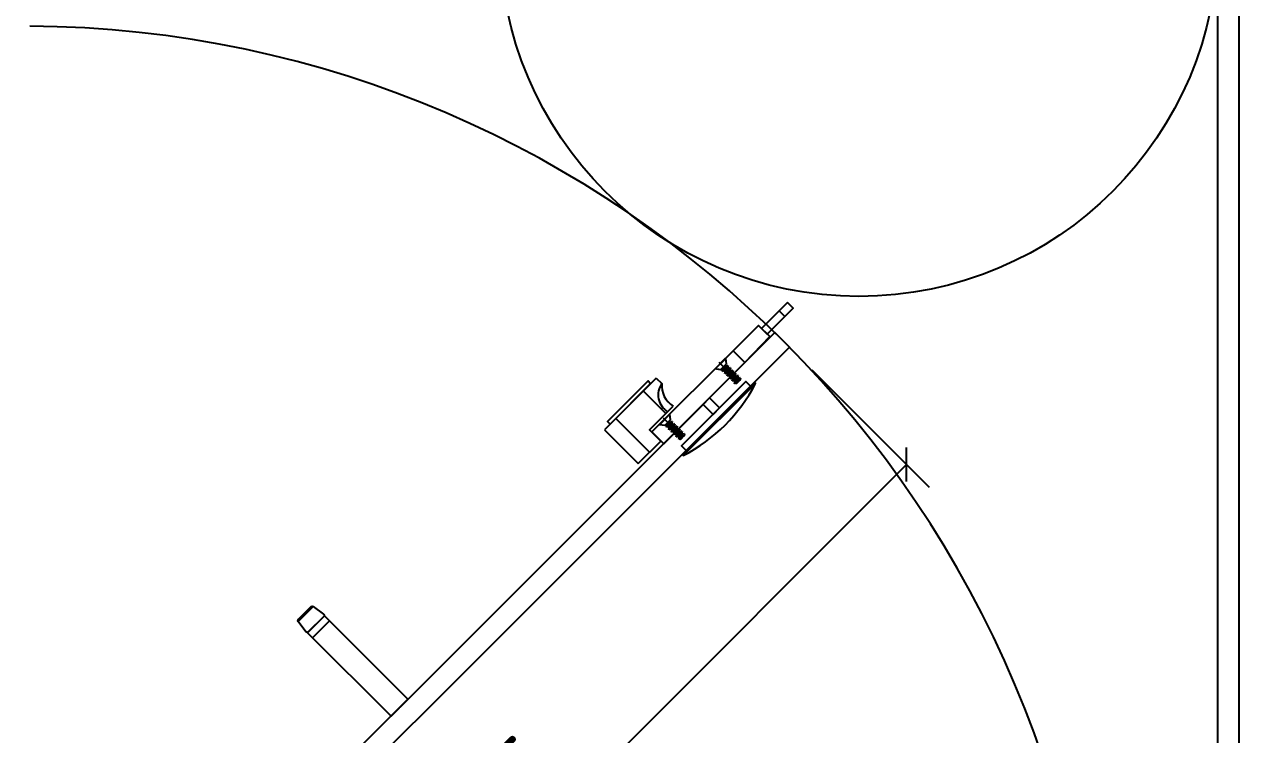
# Model space of a CAD drawing. Header units: inches. Extents: x 129892 to 140765, y 18172 to 24435.
# Drawn here: x 134099 to 134860, y 22775 to 23220 of the extents above; entities that cross this region are included whole.
import ezdxf

# ---------------------------------------------------------------- set-up
doc = ezdxf.new("R2010")
doc.units = ezdxf.units.IN
doc.header["$MEASUREMENT"] = 0
doc.header["$PDMODE"] = 66
doc.layers.add('01', color=7, linetype='Continuous')
doc.styles.add('EXCELSIOR', font='dim.shx', dxfattribs={"height": 45})
doc.dimstyles.new('EXCELSIOR', dxfattribs={"dimtxt": 50, "dimasz": 15, "dimexe": 20, "dimexo": 20, "dimgap": 10, "dimtad": 1, "dimdec": 0, "dimtxsty": 'EXCELSIOR', "dimblk": 'OBLIQUE', "dimcen": 2.5, "dimclrd": 1, "dimclre": 1, "dimclrt": 1, "dimadec": 0, "dimazin": 0, "dimtfac": 1, "dimtdec": 0, "dimtofl": 0, "dimtmove": 0, "dimatfit": 3, "dimfxl": 0, "dimlwd": 25, "dimarcsym": 0})

# ---------------------------------------------------------------- blocks, each defined once
blk = doc.blocks.new('A$C4FBA4292')
blk.add_lwpolyline([(2.99, 0.34), (2.99, 0.1, 0.414214), (3.09, 0), (6.25, 0, 0.414214), (6.35, 0.1), (6.35, 0.18)], format="xyb")
at = {"layer": '01'}
for p, q in [((0, 16), (9.34, 16)), ((0, 16), (0, 15.81)), ((0, 15.81), (9.34, 15.81)), ((2.08, 13.12), (0, 15.81)), ((7.26, 13.12), (9.34, 15.81)), ((9.34, 16), (9.34, 15.81)), ((2.08, 11.63), (4.55, 13.12)), ((5.61, 13.12), (2.08, 11.63)), ((2.08, 13.12), (7.26, 13.12)), ((2.08, 9.45), (6.35, 12.02)), ((7.26, 11.63), (2.08, 9.45)), ((2.99, 11.25), (2.08, 11.63)), ((2.08, 7.27), (6.35, 9.83)), ((7.26, 9.45), (2.08, 7.27)), ((2.99, 9.07), (2.08, 9.45)), ((2.08, 5.09), (6.35, 7.65)), ((2.99, 13.12), (2.99, 12.18)), ((6.1, 13.12), (2.99, 11.25)), ((7.26, 11.63), (2.99, 9.07)), ((2.99, 11.25), (2.99, 10)), ((7.26, 9.45), (2.99, 6.89)), ((2.99, 9.07), (2.99, 7.82)), ((6.35, 12.02), (6.35, 13.12)), ((7.26, 11.63), (6.35, 12.02)), ((6.35, 9.83), (6.35, 11.08)), ((7.26, 9.45), (6.35, 9.83)), ((6.35, 7.65), (6.35, 8.9)), ((7.26, 7.27), (6.35, 7.65)), ((7.26, 7.27), (2.08, 5.09)), ((2.99, 6.89), (2.08, 7.27)), ((2.08, 2.91), (6.35, 5.47)), ((7.26, 5.09), (2.08, 2.91)), ((2.99, 4.7), (2.08, 5.09)), ((2.08, 0.72), (6.35, 3.29)), ((7.26, 2.91), (2.08, 0.72)), ((2.99, 2.52), (2.08, 2.91)), ((2.99, 0.34), (2.08, 0.72)), ((7.26, 7.27), (2.99, 4.7)), ((2.99, 6.89), (2.99, 5.64)), ((7.26, 5.09), (2.99, 2.52)), ((2.99, 4.7), (2.99, 3.45)), ((7.26, 2.91), (2.99, 0.34)), ((2.99, 2.52), (2.99, 1.27)), ((4.5, 0), (6.35, 1.11)), ((7.26, 0.72), (5.54, 0)), ((7.26, 0.72), (6.05, 0)), ((6.35, 5.47), (6.35, 6.72)), ((7.26, 5.09), (6.35, 5.47)), ((6.35, 3.29), (6.35, 4.54)), ((7.26, 2.91), (6.35, 3.29)), ((6.35, 1.11), (6.35, 2.36)), ((7.26, 0.72), (6.35, 1.11))]:
    blk.add_line(p, q, dxfattribs=at)
blk = doc.blocks.new('A$C454F49C2')
for points in [[(45.75, 50.83), (0, 50.83)], [(0, 50.83), (0, 20.83)], [(41, 50.83), (5, 50.83), (5, 53.13), (41, 53.13), (41, 50.83)], [(45.75, 50.83), (46, 45.83)], [(0, 20.83), (20.03, 20.83), (20.03, 30.83), (41.03, 30.83)], [(92.03, 18.33), (20.03, 18.33), (20.03, 28.83), (92.03, 28.83)], [(92.03, 28.83), (114.53, 28.83), (114.53, 18.83)], [(92.03, 18.33), (114.53, 18.83)]]:
    blk.add_lwpolyline(points)
at = {"color": 252}
for points in [[(10.03, 50.83), (10.03, 20.83)], [(34.5, 30.83), (34.5, 50.83)], [(92.03, 18.33), (92.03, 28.83)], [(130.03, 26.08), (130.03, 21.08)]]:
    blk.add_lwpolyline(points, dxfattribs=at)
at = {"color": 3}
for points in [[(31.22, 13.58), (31.22, 29.8)], [(80.72, 13.58), (80.72, 29.8)]]:
    blk.add_lwpolyline(points, dxfattribs=at)
for points in [[(137.53, 26.08), (114.53, 26.08), (114.53, 21.08), (137.53, 21.08)], [(60.7, 9.44), (55, 9.44), (55, 18.33), (60.7, 18.33)], [(84.03, 5.44), (27.03, 5.44), (27.03, 9.44), (84.03, 9.44)], [(87.53, 5.44), (23.53, 5.44), (23.53, 4.44), (87.53, 4.44)]]:
    blk.add_lwpolyline(points, close=True)
at = {"color": 252}
blk.add_arc((47.86, 33.78), 12.19, 98.77496, 194.01183, dxfattribs=at)
for centre, radius, start, end in [((55.25, 34.44), 14.67, 129.07852, 194.2685), ((55.53, 104.34), 104.9, 252.23868, 287.76132), ((55.53, 104.34), 104.9, 252.23868, 287.76132)]:
    blk.add_arc(centre, radius, start, end)
for p in [(26.55, 12.83), (76.05, 12.83)]:
    blk.add_blockref('A$C4FBA4292', p)
blk = doc.blocks.new('A$C20A732E5')
blk.add_lwpolyline([(0, 0.99, 0.458526), (1.15, 0), (9.15, 1.2, 0.371247), (10, 2.19), (10, 13.47, 0.371247), (9.15, 14.46), (1.15, 15.66, 0.458526), (0, 14.67), (0, 0.99)], format="xyb")
blk = doc.blocks.new('A$C4E242D90')
at = {"color": 253}
blk.add_lwpolyline([(1.2, 83.15), (14.46, 83.15)], dxfattribs=at)
for points in [[(0.33, 0), (0.33, 74), (15.33, 74), (15.33, 0)], [(0.33, 69.5), (0.33, 74), (15.33, 74), (15.33, 69.5)]]:
    blk.add_lwpolyline(points, close=True)
at = {"rotation": 90}
blk.add_blockref('A$C20A732E5', (15.66, 74), dxfattribs=at)
blk = doc.blocks.new('_OBLIQUE')
at = {"color": 0, "linetype": 'ByBlock'}
blk.add_line((-0.5, -0.5), (0.5, 0.5), dxfattribs=at)
blk = doc.blocks.new('*D169')
at = {"color": 1, "lineweight": -2}
for p, q in [((134592.46, 23003.96), (134665.93, 22930.49)), ((134122.23, 22533.73), (134195.7, 22460.26))]:
    blk.add_line(p, q, dxfattribs=at)
at = {"color": 1, "lineweight": 25}
blk.add_line((134181.56, 22474.4), (134651.78, 22944.63), dxfattribs=at)
at = {"layer": 'Defpoints', "color": 0}
for p in [(134578.32, 23018.1), (134651.78, 22944.63), (134108.09, 22547.87)]:
    blk.add_point(p, dxfattribs=at)
at = {"color": 1, "lineweight": 25, "xscale": 15, "yscale": 15, "zscale": 15}
for p, rotation in [((134651.78, 22944.63), 44.99999999955784), ((134181.56, 22474.4), 224.9999999995578)]:
    blk.add_blockref('_OBLIQUE', p, dxfattribs=dict(at, rotation=rotation))
at = {"color": 1, "insert": (134393.69, 22732.5), "char_height": 45, "attachment_point": 5, "rotation": 45, "style": 'EXCELSIOR'}
blk.add_mtext('665', dxfattribs=at)

msp = doc.modelspace()

# ---------------------------------------------------------------- linework, layer by layer
for points in [[(134846.88, 24022.99), (134859.88, 24022.99), (134859.88, 22526.99), (134846.88, 22526.99)], [(134108.09, 22547.87), (134578.32, 23018.1), (134569.12, 23027.29), (134098.9, 22557.06)]]:
    msp.add_lwpolyline(points, close=True)
at = {"color": 253}
msp.add_circle((134621.87, 23274.99), 225, dxfattribs=at)
msp.add_arc((134097.35, 22544.08), 675.28, 0.13673, 89.58191, dxfattribs=at)

# ---------------------------------------------------------------- block references
at = {"rotation": 45}
msp.add_blockref('A$C454F49C2', (134498.35, 22930.44), dxfattribs=at)
at = {"xscale": -1, "rotation": 45}
msp.add_blockref('A$C4E242D90', (134339.55, 22797.71), dxfattribs=at)

# ---------------------------------------------------------------- dimensions: what is measured, and where the dimension line sits
dim = msp.add_linear_dim(base=(134651.78, 22944.63), p1=(134108.09, 22547.87), p2=(134578.32, 23018.1), angle=45, dimstyle='EXCELSIOR')
dim.commit()
dim.dimension.update_dxf_attribs({"geometry": '*D169', "text_midpoint": (134393.69, 22732.5)})

doc.saveas('drawing.dxf')
